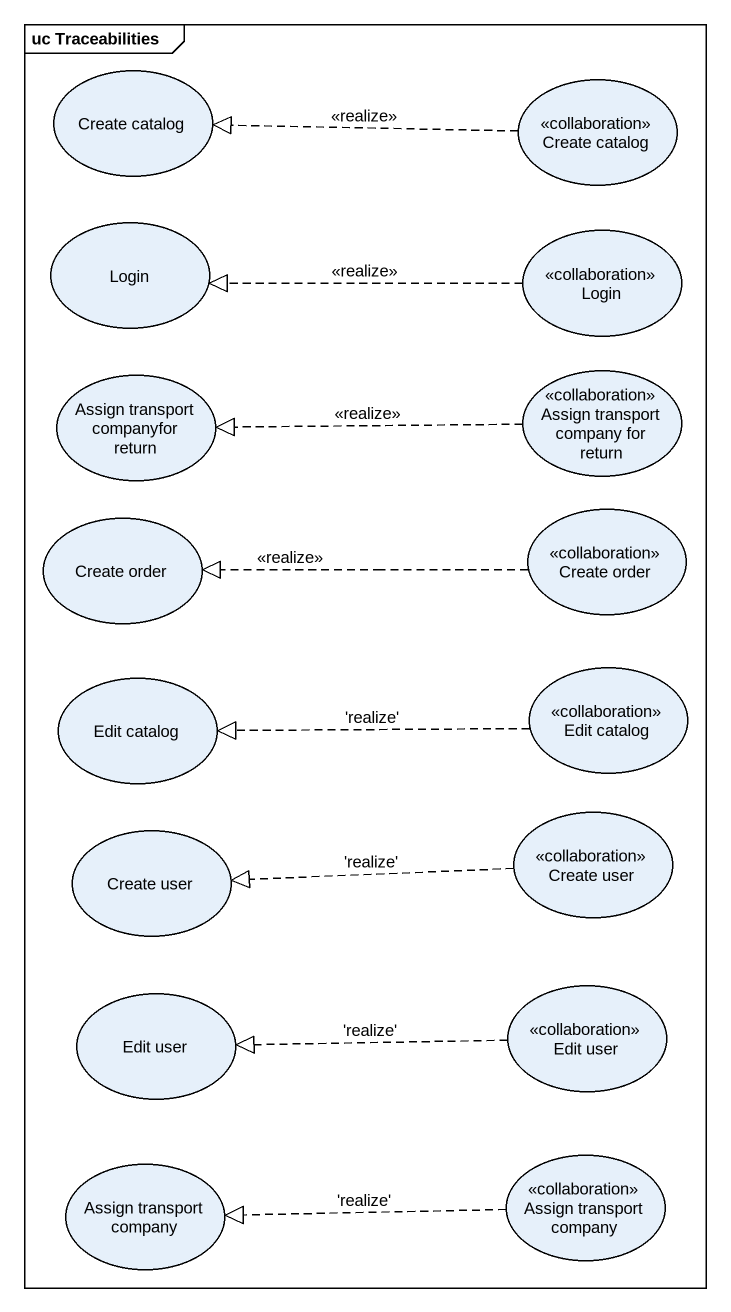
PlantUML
@startuml
mainframe uc Traceabilities
usecase "Create catalog" as Create_catalog
usecase "Create catalog" as Create_catalog_2 <<collaboration>>
usecase Login
usecase "Login" as Login_2 <<collaboration>>
usecase "Assign transport companyfor return" as Assign_transport_companyfor
usecase "Assign transport company for return" as Assign_transport_company <<collaboration>>
usecase "Create order" as Create_order
usecase "Create order" as Create_order_2 <<collaboration>>
usecase "Edit catalog" as Edit_catalog <<collaboration>>
usecase "Edit catalog" as Edit_catalog_2
usecase "Create user" as Create_user
usecase "Create user" as Create_user_2 <<collaboration>>
usecase "Edit user" as Edit_user
usecase "Edit user" as Edit_user_2 <<collaboration>>
usecase "Assign transport company" as Assign_transport_company_2
usecase "Assign transport company" as Assign_transport_company_3 <<collaboration>>
Create_catalog_2 .left.|> Create_catalog : <<realize>>
Login_2 .left.|> Login : <<realize>>
Assign_transport_company .left.|> Assign_transport_companyfor : <<realize>>
Create_order_2 .left.|> Create_order : <<realize>>
Edit_catalog .left.|> Edit_catalog_2 : 'realize'
Create_user_2 .left.|> Create_user : 'realize'
Edit_user_2 .left.|> Edit_user : 'realize'
Assign_transport_company_3 .left.|> Assign_transport_company_2 : 'realize'
@enduml
